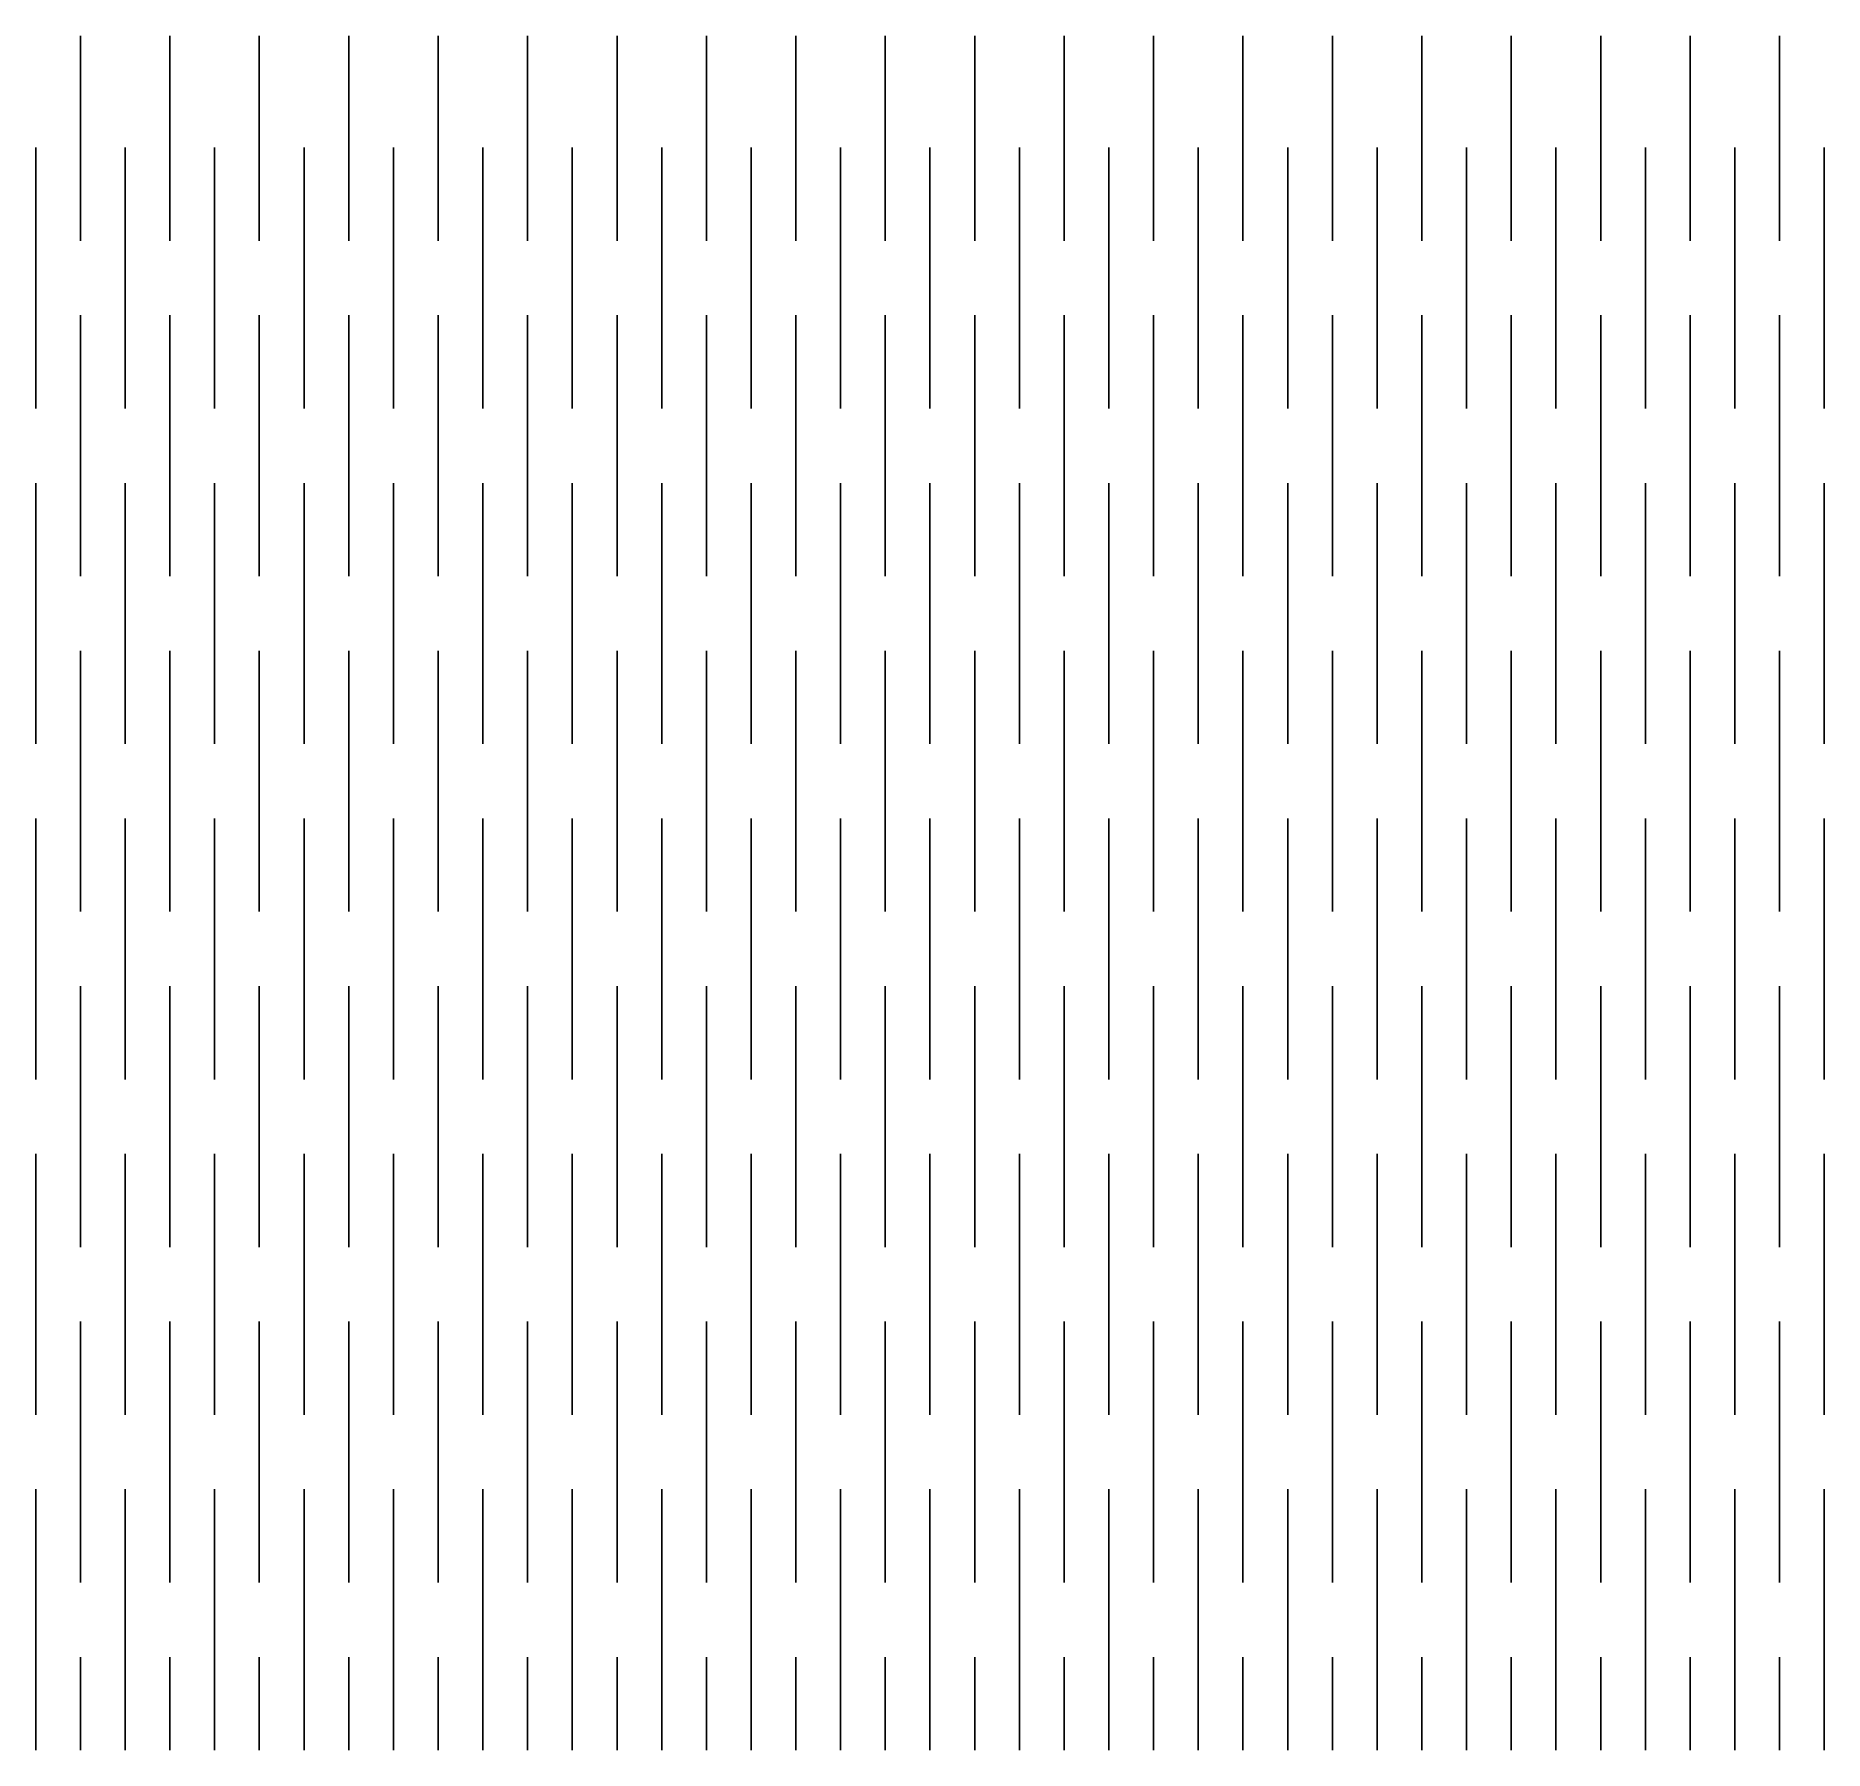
# Model space of a CAD drawing. Header units: millimetres. Extents: x 1.2 to 97.2, y 4 to 96.
import ezdxf

# ---------------------------------------------------------------- set-up
doc = ezdxf.new("R2010")
doc.units = ezdxf.units.MM
doc.layers.add('CUT', color=1, linetype='Continuous')

msp = doc.modelspace()

# ---------------------------------------------------------------- linework, layer by layer
at = {"layer": 'CUT'}
for points in [[(3.6, 85), (3.6, 96)], [(8.4, 85), (8.4, 96)], [(13.2, 85), (13.2, 96)], [(18, 85), (18, 96)], [(22.8, 85), (22.8, 96)], [(27.6, 85), (27.6, 96)], [(32.4, 85), (32.4, 96)], [(37.2, 85), (37.2, 96)], [(42, 85), (42, 96)], [(46.8, 85), (46.8, 96)], [(51.6, 85), (51.6, 96)], [(56.4, 85), (56.4, 96)], [(61.2, 85), (61.2, 96)], [(66, 85), (66, 96)], [(70.8, 85), (70.8, 96)], [(75.6, 85), (75.6, 96)], [(80.4, 85), (80.4, 96)], [(85.2, 85), (85.2, 96)], [(90, 85), (90, 96)], [(94.8, 85), (94.8, 96)], [(1.2, 76), (1.2, 90)], [(6, 76), (6, 90)], [(10.8, 76), (10.8, 90)], [(15.6, 76), (15.6, 90)], [(20.4, 76), (20.4, 90)], [(25.2, 76), (25.2, 90)], [(30, 76), (30, 90)], [(34.8, 76), (34.8, 90)], [(39.6, 76), (39.6, 90)], [(44.4, 76), (44.4, 90)], [(49.2, 76), (49.2, 90)], [(54, 76), (54, 90)], [(58.8, 76), (58.8, 90)], [(63.6, 76), (63.6, 90)], [(68.4, 76), (68.4, 90)], [(73.2, 76), (73.2, 90)], [(78, 76), (78, 90)], [(82.8, 76), (82.8, 90)], [(87.6, 76), (87.6, 90)], [(92.4, 76), (92.4, 90)], [(97.2, 76), (97.2, 90)], [(3.6, 67), (3.6, 81)], [(8.4, 67), (8.4, 81)], [(13.2, 67), (13.2, 81)], [(18, 67), (18, 81)], [(22.8, 67), (22.8, 81)], [(27.6, 67), (27.6, 81)], [(32.4, 67), (32.4, 81)], [(37.2, 67), (37.2, 81)], [(42, 67), (42, 81)], [(46.8, 67), (46.8, 81)], [(51.6, 67), (51.6, 81)], [(56.4, 67), (56.4, 81)], [(61.2, 67), (61.2, 81)], [(66, 67), (66, 81)], [(70.8, 67), (70.8, 81)], [(75.6, 67), (75.6, 81)], [(80.4, 67), (80.4, 81)], [(85.2, 67), (85.2, 81)], [(90, 67), (90, 81)], [(94.8, 67), (94.8, 81)], [(1.2, 58), (1.2, 72)], [(6, 58), (6, 72)], [(10.8, 58), (10.8, 72)], [(15.6, 58), (15.6, 72)], [(20.4, 58), (20.4, 72)], [(25.2, 58), (25.2, 72)], [(30, 58), (30, 72)], [(34.8, 58), (34.8, 72)], [(39.6, 58), (39.6, 72)], [(44.4, 58), (44.4, 72)], [(49.2, 58), (49.2, 72)], [(54, 58), (54, 72)], [(58.8, 58), (58.8, 72)], [(63.6, 58), (63.6, 72)], [(68.4, 58), (68.4, 72)], [(73.2, 58), (73.2, 72)], [(78, 58), (78, 72)], [(82.8, 58), (82.8, 72)], [(87.6, 58), (87.6, 72)], [(92.4, 58), (92.4, 72)], [(97.2, 58), (97.2, 72)], [(3.6, 49), (3.6, 63)], [(8.4, 49), (8.4, 63)], [(13.2, 49), (13.2, 63)], [(18, 49), (18, 63)], [(22.8, 49), (22.8, 63)], [(27.6, 49), (27.6, 63)], [(32.4, 49), (32.4, 63)], [(37.2, 49), (37.2, 63)], [(42, 49), (42, 63)], [(46.8, 49), (46.8, 63)], [(51.6, 49), (51.6, 63)], [(56.4, 49), (56.4, 63)], [(61.2, 49), (61.2, 63)], [(66, 49), (66, 63)], [(70.8, 49), (70.8, 63)], [(75.6, 49), (75.6, 63)], [(80.4, 49), (80.4, 63)], [(85.2, 49), (85.2, 63)], [(90, 49), (90, 63)], [(94.8, 49), (94.8, 63)], [(1.2, 40), (1.2, 54)], [(6, 40), (6, 54)], [(10.8, 40), (10.8, 54)], [(15.6, 40), (15.6, 54)], [(20.4, 40), (20.4, 54)], [(25.2, 40), (25.2, 54)], [(30, 40), (30, 54)], [(34.8, 40), (34.8, 54)], [(39.6, 40), (39.6, 54)], [(44.4, 40), (44.4, 54)], [(49.2, 40), (49.2, 54)], [(54, 40), (54, 54)], [(58.8, 40), (58.8, 54)], [(63.6, 40), (63.6, 54)], [(68.4, 40), (68.4, 54)], [(73.2, 40), (73.2, 54)], [(78, 40), (78, 54)], [(82.8, 40), (82.8, 54)], [(87.6, 40), (87.6, 54)], [(92.4, 40), (92.4, 54)], [(97.2, 40), (97.2, 54)], [(3.6, 31), (3.6, 45)], [(8.4, 31), (8.4, 45)], [(13.2, 31), (13.2, 45)], [(18, 31), (18, 45)], [(22.8, 31), (22.8, 45)], [(27.6, 31), (27.6, 45)], [(32.4, 31), (32.4, 45)], [(37.2, 31), (37.2, 45)], [(42, 31), (42, 45)], [(46.8, 31), (46.8, 45)], [(51.6, 31), (51.6, 45)], [(56.4, 31), (56.4, 45)], [(61.2, 31), (61.2, 45)], [(66, 31), (66, 45)], [(70.8, 31), (70.8, 45)], [(75.6, 31), (75.6, 45)], [(80.4, 31), (80.4, 45)], [(85.2, 31), (85.2, 45)], [(90, 31), (90, 45)], [(94.8, 31), (94.8, 45)], [(1.2, 22), (1.2, 36)], [(6, 22), (6, 36)], [(10.8, 22), (10.8, 36)], [(15.6, 22), (15.6, 36)], [(20.4, 22), (20.4, 36)], [(25.2, 22), (25.2, 36)], [(30, 22), (30, 36)], [(34.8, 22), (34.8, 36)], [(39.6, 22), (39.6, 36)], [(44.4, 22), (44.4, 36)], [(49.2, 22), (49.2, 36)], [(54, 22), (54, 36)], [(58.8, 22), (58.8, 36)], [(63.6, 22), (63.6, 36)], [(68.4, 22), (68.4, 36)], [(73.2, 22), (73.2, 36)], [(78, 22), (78, 36)], [(82.8, 22), (82.8, 36)], [(87.6, 22), (87.6, 36)], [(92.4, 22), (92.4, 36)], [(97.2, 22), (97.2, 36)], [(3.6, 13), (3.6, 27)], [(8.4, 13), (8.4, 27)], [(13.2, 13), (13.2, 27)], [(18, 13), (18, 27)], [(22.8, 13), (22.8, 27)], [(27.6, 13), (27.6, 27)], [(32.4, 13), (32.4, 27)], [(37.2, 13), (37.2, 27)], [(42, 13), (42, 27)], [(46.8, 13), (46.8, 27)], [(51.6, 13), (51.6, 27)], [(56.4, 13), (56.4, 27)], [(61.2, 13), (61.2, 27)], [(66, 13), (66, 27)], [(70.8, 13), (70.8, 27)], [(75.6, 13), (75.6, 27)], [(80.4, 13), (80.4, 27)], [(85.2, 13), (85.2, 27)], [(90, 13), (90, 27)], [(94.8, 13), (94.8, 27)], [(1.2, 4), (1.2, 18)], [(6, 4), (6, 18)], [(10.8, 4), (10.8, 18)], [(15.6, 4), (15.6, 18)], [(20.4, 4), (20.4, 18)], [(25.2, 4), (25.2, 18)], [(30, 4), (30, 18)], [(34.8, 4), (34.8, 18)], [(39.6, 4), (39.6, 18)], [(44.4, 4), (44.4, 18)], [(49.2, 4), (49.2, 18)], [(54, 4), (54, 18)], [(58.8, 4), (58.8, 18)], [(63.6, 4), (63.6, 18)], [(68.4, 4), (68.4, 18)], [(73.2, 4), (73.2, 18)], [(78, 4), (78, 18)], [(82.8, 4), (82.8, 18)], [(87.6, 4), (87.6, 18)], [(92.4, 4), (92.4, 18)], [(97.2, 4), (97.2, 18)], [(3.6, 4), (3.6, 9)], [(8.4, 4), (8.4, 9)], [(13.2, 4), (13.2, 9)], [(18, 4), (18, 9)], [(22.8, 4), (22.8, 9)], [(27.6, 4), (27.6, 9)], [(32.4, 4), (32.4, 9)], [(37.2, 4), (37.2, 9)], [(42, 4), (42, 9)], [(46.8, 4), (46.8, 9)], [(51.6, 4), (51.6, 9)], [(56.4, 4), (56.4, 9)], [(61.2, 4), (61.2, 9)], [(66, 4), (66, 9)], [(70.8, 4), (70.8, 9)], [(75.6, 4), (75.6, 9)], [(80.4, 4), (80.4, 9)], [(85.2, 4), (85.2, 9)], [(90, 4), (90, 9)], [(94.8, 4), (94.8, 9)]]:
    msp.add_lwpolyline(points, dxfattribs=at)

doc.saveas('drawing.dxf')
